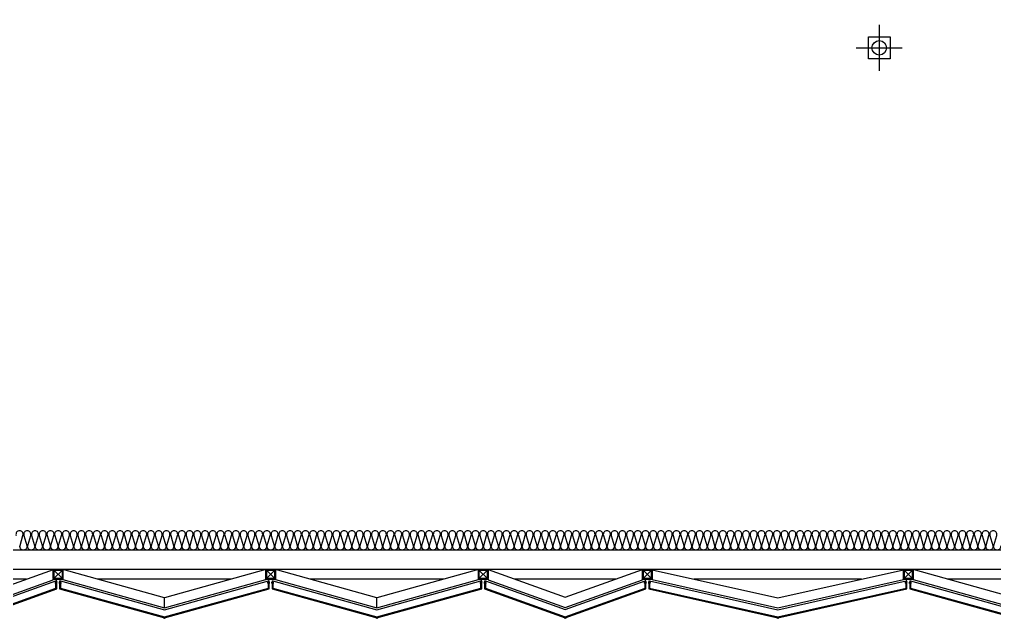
# Model space of a CAD drawing. Header units: millimetres. Extents: x -95754 to 177808, y 34455 to 150605.
# Drawn here: x 124554 to 129600, y 106751 to 109852 of the extents above; entities that cross this region are included whole.
import ezdxf

# ---------------------------------------------------------------- set-up
doc = ezdxf.new("R2010")
doc.units = ezdxf.units.MM
doc.header["$LTSCALE"] = 300
doc.linetypes.add('HID', pattern=[2.8, 1.8, -1])
for name, color, linetype in [('6FIN', 6, 'Continuous'), ('A-SYM', 7, 'Continuous'), ('A-지붕바닥', 251, 'Continuous'), ('A-하지철물', 55, 'Continuous'), ('alucobond', 4, 'Continuous'), ('ISL', 251, 'Continuous'), ('mold', 4, 'Continuous'), ('SHEET', 6, 'Continuous'), ('우수계획', 7, 'Continuous')]:
    doc.layers.add(name, color=color, linetype=linetype)

# ---------------------------------------------------------------- blocks, each defined once
blk = doc.blocks.new('EX-1100')
at = {"layer": '6FIN', "elevation": 0}
for points in [[(3.2, 204.1), (46.8, 204.1, 0.414214), (50, 207.3), (50, 250.9, 0.414214), (46.8, 254.1), (3.2, 254.1, 0.414214), (0, 250.9), (0, 207.3, 0.414214)], [(1146.8, 204.1), (1103.2, 204.1, -0.414214), (1100, 207.3), (1100, 250.9, -0.414214), (1103.2, 254.1), (1146.8, 254.1, -0.414214), (1150, 250.9), (1150, 207.3, -0.414214)]]:
    blk.add_lwpolyline(points, format="xyb", close=True, dxfattribs=at)
at = {"layer": 'A-하지철물'}
for p, q in [((1100, 254.1), (50, 254.1)), ((923.1, 204.1), (226.9, 204.1)), ((575, 55.9), (575, 107.8))]:
    blk.add_line(p, q, dxfattribs=at)
at = {"layer": 'A-하지철물', "elevation": 0}
blk.add_lwpolyline([(1100, 201.1), (1100, 253), (575, 107.8), (50, 253), (50, 201.1), (575, 55.9)], close=True, dxfattribs=at)
at = {"layer": 'A-하지철물'}
blk.add_circle((575, 4.1), 4.07, dxfattribs=at)
at = {"layer": 'alucobond', "color": 251, "linetype": 'HID', "ltscale": 10}
for p, q in [((30.2, 185.1), (41.5, 185.1)), ((31.5, 182.4), (31.5, 187.8)), ((31.5, 186.6), (39.5, 186.6)), ((31.5, 183.6), (39.5, 183.6)), ((32, 189.3), (32.5, 189.3)), ((32, 180.9), (32.5, 180.9)), ((32.5, 180.9), (32.5, 189.3)), ((38, 182.7), (38, 187.4)), ((39.5, 182.7), (39.5, 187.4)), ((1119.8, 185.1), (1108.5, 185.1)), ((1110.5, 182.7), (1110.5, 187.4)), ((1118.5, 186.6), (1110.5, 186.6)), ((1118.5, 183.6), (1110.5, 183.6)), ((1112, 182.7), (1112, 187.4)), ((1117.5, 180.9), (1117.5, 189.3)), ((1118, 189.3), (1117.5, 189.3)), ((1118, 180.9), (1117.5, 180.9)), ((1118.5, 182.4), (1118.5, 187.8))]:
    blk.add_line(p, q, dxfattribs=at)
at = {"layer": 'alucobond'}
for p, q in [((32.5, 195.1), (36.5, 195.1)), ((1117.5, 195.1), (1113.5, 195.1))]:
    blk.add_line(p, q, dxfattribs=at)
at = {"layer": 'alucobond', "color": 251, "linetype": 'HID', "ltscale": 10, "elevation": 0}
for points in [[(32, 189.3), (31.5, 187.8)], [(32, 180.9), (31.5, 182.4)], [(36.5, 194.5), (575, 45.6), (1113.5, 194.5)], [(1118, 189.3), (1118.5, 187.8)], [(1118, 180.9), (1118.5, 182.4)]]:
    blk.add_lwpolyline(points, dxfattribs=at)
at = {"layer": 'alucobond', "elevation": 0}
for points in [[(32.5, 195.1), (32.5, 154.1), (575, 4.1), (1117.5, 154.1), (1117.5, 195.1)], [(36.5, 195.1), (36.5, 157.1), (575, 8.2), (1113.5, 157.1), (1113.5, 195.1)], [(1113.5, 195.1), (1113.5, 157.2)]]:
    blk.add_lwpolyline(points, dxfattribs=at)
at = {"layer": 'alucobond', "color": 251, "linetype": 'HID', "ltscale": 10, "elevation": 0}
for points in [[(39.5, 186.6, -0.666667), (39.5, 183.6, -1.5)], [(1110.5, 186.6, 0.666667), (1110.5, 183.6, 1.5)]]:
    blk.add_lwpolyline(points, format="xyb", dxfattribs=at)
at = {"layer": 'alucobond', "color": 251, "linetype": 'HID', "ltscale": 10}
for centre, start, end in [((38.7, 187.4), 0, 180), ((38.7, 182.7), 180, 0), ((1111.3, 187.4), 0, 180), ((1111.3, 182.7), 180, 0)]:
    blk.add_arc(centre, 0.75, start, end, dxfattribs=at)
at = {"layer": 'mold', "color": 4, "elevation": 0}
for points in [[(25, 204.1), (25, 202.6)], [(1125, 204.1), (1125, 202.6)]]:
    blk.add_lwpolyline(points, dxfattribs=at)
at = {"layer": 'SHEET', "color": 8}
for p, q in [((46.8, 250.9), (3.2, 207.3)), ((3.2, 250.9), (46.8, 207.3)), ((1103.2, 250.9), (1146.8, 207.3)), ((1146.8, 250.9), (1103.2, 207.3))]:
    blk.add_line(p, q, dxfattribs=at)
at = {"layer": 'SHEET', "color": 8, "elevation": 0}
for points in [[(3.2, 207.3), (46.8, 207.3), (46.8, 250.9), (3.2, 250.9)], [(1146.8, 207.3), (1103.2, 207.3), (1103.2, 250.9), (1146.8, 250.9)]]:
    blk.add_lwpolyline(points, close=True, dxfattribs=at)
blk = doc.blocks.new('EX-850-1')
at = {"layer": '6FIN', "elevation": 0}
for points in [[(3.2, 204.1), (46.8, 204.1, 0.414214), (50, 207.3), (50, 250.9, 0.414214), (46.8, 254.1), (3.2, 254.1, 0.414214), (0, 250.9), (0, 207.3, 0.414214)], [(896.8, 204.1), (853.2, 204.1, -0.414214), (850, 207.3), (850, 250.9, -0.414214), (853.2, 254.1), (896.8, 254.1, -0.414214), (900, 250.9), (900, 207.3, -0.414214)]]:
    blk.add_lwpolyline(points, format="xyb", close=True, dxfattribs=at)
at = {"layer": 'A-하지철물'}
for p, q in [((850, 254.1), (50, 254.1)), ((710.9, 204.1), (189.1, 204.1))]:
    blk.add_line(p, q, dxfattribs=at)
at = {"layer": 'A-하지철물', "elevation": 0}
for points in [[(49.9, 254.1), (450, 110.3), (850.1, 254.1)], [(50, 204.1), (50, 200.9), (450, 57.2), (850, 200.9), (850, 204.1)]]:
    blk.add_lwpolyline(points, dxfattribs=at)
at = {"layer": 'A-하지철물'}
blk.add_circle((450, 4.1), 4.07, dxfattribs=at)
at = {"layer": 'alucobond', "color": 251, "linetype": 'HID', "ltscale": 10}
for p, q in [((30.2, 185.1), (41.5, 185.1)), ((31.5, 182.4), (31.5, 187.8)), ((31.5, 186.6), (39.5, 186.6)), ((31.5, 183.6), (39.5, 183.6)), ((32, 189.3), (32.5, 189.3)), ((32, 180.9), (32.5, 180.9)), ((32.5, 180.9), (32.5, 189.3)), ((38, 182.7), (38, 187.4)), ((39.5, 182.7), (39.5, 187.4)), ((869.8, 185.1), (858.5, 185.1)), ((860.5, 182.7), (860.5, 187.4)), ((868.5, 186.6), (860.5, 186.6)), ((868.5, 183.6), (860.5, 183.6)), ((862, 182.7), (862, 187.4)), ((867.5, 180.9), (867.5, 189.3)), ((868, 189.3), (867.5, 189.3)), ((868, 180.9), (867.5, 180.9)), ((868.5, 182.4), (868.5, 187.8))]:
    blk.add_line(p, q, dxfattribs=at)
at = {"layer": 'alucobond'}
for p, q in [((32.5, 195.1), (36.5, 195.1)), ((867.5, 195.1), (863.5, 195.1))]:
    blk.add_line(p, q, dxfattribs=at)
at = {"layer": 'alucobond', "color": 251, "linetype": 'HID', "ltscale": 10}
for points in [[(32, 189.3), (31.5, 187.8)], [(32, 180.9), (31.5, 182.4)], [(868, 189.3), (868.5, 187.8)], [(868, 180.9), (868.5, 182.4)]]:
    blk.add_lwpolyline(points, dxfattribs=at)
at = {"layer": 'alucobond', "elevation": 0}
for points in [[(32.5, 195.1), (32.5, 154.1), (450, 4.1), (867.5, 154.1), (867.5, 195.1)], [(36.5, 195.1), (36.5, 156.9), (450, 8.3), (863.5, 156.9), (863.5, 195.1)]]:
    blk.add_lwpolyline(points, dxfattribs=at)
at = {"layer": 'alucobond', "color": 251, "linetype": 'HID', "ltscale": 10, "elevation": 0}
blk.add_lwpolyline([(36.5, 195.1), (450, 46.6), (863.5, 195.1)], dxfattribs=at)
at = {"layer": 'alucobond', "color": 251, "linetype": 'HID', "ltscale": 10}
for points in [[(39.5, 186.6, -0.666667), (39.5, 183.6, -1.5)], [(860.5, 186.6, 0.666667), (860.5, 183.6, 1.5)]]:
    blk.add_lwpolyline(points, format="xyb", dxfattribs=at)
for centre, start, end in [((38.7, 187.4), 0, 180), ((38.7, 182.7), 180, 0), ((861.3, 187.4), 0, 180), ((861.3, 182.7), 180, 0)]:
    blk.add_arc(centre, 0.75, start, end, dxfattribs=at)
at = {"layer": 'mold', "color": 4}
for points in [[(25, 204.1), (25, 202.6)], [(875, 204.1), (875, 202.6)]]:
    blk.add_lwpolyline(points, dxfattribs=at)
at = {"layer": 'SHEET', "color": 8}
for p, q in [((46.8, 250.9), (3.2, 207.3)), ((3.2, 250.9), (46.8, 207.3)), ((853.2, 250.9), (896.8, 207.3)), ((896.8, 250.9), (853.2, 207.3))]:
    blk.add_line(p, q, dxfattribs=at)
at = {"layer": 'SHEET', "color": 8, "elevation": 0}
for points in [[(3.2, 207.3), (46.8, 207.3), (46.8, 250.9), (3.2, 250.9)], [(896.8, 207.3), (853.2, 207.3), (853.2, 250.9), (896.8, 250.9)]]:
    blk.add_lwpolyline(points, close=True, dxfattribs=at)
blk = doc.blocks.new('EX-1350')
at = {"layer": '6FIN', "elevation": 0}
for points in [[(3.2, 204.1), (46.8, 204.1, 0.414214), (50, 207.3), (50, 250.9, 0.414214), (46.8, 254.1), (3.2, 254.1, 0.414214), (0, 250.9), (0, 207.3, 0.414214)], [(1396.8, 204.1), (1353.2, 204.1, -0.414214), (1350, 207.3), (1350, 250.9, -0.414214), (1353.2, 254.1), (1396.8, 254.1, -0.414214), (1400, 250.9), (1400, 207.3, -0.414214)]]:
    blk.add_lwpolyline(points, format="xyb", close=True, dxfattribs=at)
at = {"layer": 'A-하지철물'}
for p, q in [((1350, 254.1), (50, 254.1)), ((1133.9, 204.1), (266.1, 204.1))]:
    blk.add_line(p, q, dxfattribs=at)
at = {"layer": 'A-하지철물', "elevation": 0}
for points in [[(49.7, 252.7), (700, 106.6), (1350.3, 252.7)], [(50, 254.1), (50, 201.4), (700, 55.3), (1350, 201.4), (1350, 254.1)]]:
    blk.add_lwpolyline(points, dxfattribs=at)
at = {"layer": 'A-하지철물'}
blk.add_circle((700, 4.1), 4.07, dxfattribs=at)
at = {"layer": 'alucobond', "color": 251, "linetype": 'HID', "ltscale": 10}
for p, q in [((30.2, 185.1), (41.5, 185.1)), ((31.5, 182.4), (31.5, 187.8)), ((31.5, 186.6), (39.5, 186.6)), ((31.5, 183.6), (39.5, 183.6)), ((32, 189.3), (32.5, 189.3)), ((32, 180.9), (32.5, 180.9)), ((32.5, 180.9), (32.5, 189.3)), ((38, 182.7), (38, 187.4)), ((39.5, 182.7), (39.5, 187.4)), ((1369.8, 185.1), (1358.5, 185.1)), ((1360.5, 182.7), (1360.5, 187.4)), ((1368.5, 186.6), (1360.5, 186.6)), ((1368.5, 183.6), (1360.5, 183.6)), ((1362, 182.7), (1362, 187.4)), ((1367.5, 180.9), (1367.5, 189.3)), ((1368, 189.3), (1367.5, 189.3)), ((1368, 180.9), (1367.5, 180.9)), ((1368.5, 182.4), (1368.5, 187.8))]:
    blk.add_line(p, q, dxfattribs=at)
at = {"layer": 'alucobond'}
for p, q in [((32.5, 195.1), (36.5, 195.1)), ((1367.5, 195.1), (1363.5, 195.1))]:
    blk.add_line(p, q, dxfattribs=at)
at = {"layer": 'alucobond', "color": 251, "linetype": 'HID', "ltscale": 10, "elevation": 0}
for points in [[(32, 189.3), (31.5, 187.8)], [(32, 180.9), (31.5, 182.4)], [(36.5, 194.2), (700, 45.1), (1363.5, 194.2)], [(1368, 189.3), (1368.5, 187.8)], [(1368, 180.9), (1368.5, 182.4)]]:
    blk.add_lwpolyline(points, dxfattribs=at)
at = {"layer": 'alucobond', "elevation": 0}
for points in [[(32.5, 195.1), (32.5, 154.1), (700, 4.1), (1367.5, 154.1), (1367.5, 195.1)], [(36.5, 195.1), (36.5, 157.3), (700, 8.2), (1363.5, 157.3), (1363.5, 195.1)]]:
    blk.add_lwpolyline(points, dxfattribs=at)
at = {"layer": 'alucobond', "color": 251, "linetype": 'HID', "ltscale": 10, "elevation": 0}
for points in [[(39.5, 186.6, -0.666667), (39.5, 183.6, -1.5)], [(1360.5, 186.6, 0.666667), (1360.5, 183.6, 1.5)]]:
    blk.add_lwpolyline(points, format="xyb", dxfattribs=at)
at = {"layer": 'alucobond', "color": 251, "linetype": 'HID', "ltscale": 10}
for centre, start, end in [((38.7, 187.4), 0, 180), ((38.7, 182.7), 180, 0), ((1361.3, 187.4), 0, 180), ((1361.3, 182.7), 180, 0)]:
    blk.add_arc(centre, 0.75, start, end, dxfattribs=at)
at = {"layer": 'mold', "color": 4, "elevation": 0}
for points in [[(25, 204.1), (25, 202.6)], [(1375, 204.1), (1375, 202.6)]]:
    blk.add_lwpolyline(points, dxfattribs=at)
at = {"layer": 'SHEET', "color": 8}
for p, q in [((46.8, 250.9), (3.2, 207.3)), ((3.2, 250.9), (46.8, 207.3)), ((1353.2, 250.9), (1396.8, 207.3)), ((1396.8, 250.9), (1353.2, 207.3))]:
    blk.add_line(p, q, dxfattribs=at)
at = {"layer": 'SHEET', "color": 8, "elevation": 0}
for points in [[(3.2, 207.3), (46.8, 207.3), (46.8, 250.9), (3.2, 250.9)], [(1396.8, 207.3), (1353.2, 207.3), (1353.2, 250.9), (1396.8, 250.9)]]:
    blk.add_lwpolyline(points, close=True, dxfattribs=at)
blk = doc.blocks.new('A$Cacae0627')
at = {"layer": '우수계획', "color": 1}
for p, q in [((0, 528), (0, -528)), ((-528, 0), (528, 0))]:
    blk.add_line(p, q, dxfattribs=at)
at = {"layer": '우수계획', "color": 6, "lineweight": -3}
blk.add_lwpolyline([(-250, 250), (250, 250), (250, -250), (-250, -250)], close=True, dxfattribs=at)
blk.add_circle((0, 0), 167, dxfattribs=at)
blk = doc.blocks.new('A$Cfdea7a82')
at = {"layer": 'A-SYM', "xscale": 0.2249999999999964, "yscale": 0.2249999999999964, "zscale": 0.2249999999999964}
blk.add_blockref('A$Cacae0627', (203.8, 118.8, 0), dxfattribs=at)

msp = doc.modelspace()

# ---------------------------------------------------------------- linework, layer by layer
at = {"layer": 'ISL', "elevation": 0}
msp.add_lwpolyline([(177453.6, 135425), (177453.6, 107105), (92053.6, 107105), (92053.6, 121780)], dxfattribs=at)
msp.add_lwpolyline([(129631.5, 107129.3, -1.372593), (129596.2, 107129.3), (129611.5, 107180.8, 0.509267), (129593.9, 107205, 0.509267), (129576.2, 107180.8), (129591.5, 107129.3, -1.372593), (129556.2, 107129.3), (129571.5, 107180.8, 0.509267), (129553.9, 107205, 0.509267), (129536.2, 107180.8), (129551.5, 107129.3, -1.372593), (129516.2, 107129.3), (129531.5, 107180.8, 0.509267), (129513.9, 107205, 0.509267), (129496.2, 107180.8), (129511.5, 107129.3, -1.372593), (129476.2, 107129.3), (129491.5, 107180.8, 0.509267), (129473.9, 107205, 0.509267), (129456.2, 107180.8), (129471.5, 107129.3, -1.372593), (129436.2, 107129.3), (129451.5, 107180.8, 0.509267), (129433.9, 107205, 0.509267), (129416.2, 107180.8), (129431.5, 107129.3, -1.372593), (129396.2, 107129.3), (129411.5, 107180.8, 0.509267), (129393.9, 107205, 0.509267), (129376.2, 107180.8), (129391.5, 107129.3, -1.372593), (129356.2, 107129.3), (129371.5, 107180.8, 0.509267), (129353.9, 107205, 0.509267), (129336.2, 107180.8), (129351.5, 107129.3, -1.372593), (129316.2, 107129.3), (129331.5, 107180.8, 0.509267), (129313.9, 107205, 0.509267), (129296.2, 107180.8), (129311.5, 107129.3, -1.372593), (129276.2, 107129.3), (129291.5, 107180.8, 0.509267), (129273.9, 107205, 0.509267), (129256.2, 107180.8), (129271.5, 107129.3, -1.372593), (129236.2, 107129.3), (129251.5, 107180.8, 0.509267), (129233.9, 107205, 0.509267), (129216.2, 107180.8), (129231.5, 107129.3, -1.372593), (129196.2, 107129.3), (129211.5, 107180.8, 0.509267), (129193.9, 107205, 0.509267), (129176.2, 107180.8), (129191.5, 107129.3, -1.372593), (129156.2, 107129.3), (129171.5, 107180.8, 0.509267), (129153.9, 107205, 0.509267), (129136.2, 107180.8), (129151.5, 107129.3, -1.372593), (129116.2, 107129.3), (129131.5, 107180.8, 0.509267), (129113.9, 107205, 0.509267), (129096.2, 107180.8), (129111.5, 107129.3, -1.372593), (129076.2, 107129.3), (129091.5, 107180.8, 0.509267), (129073.9, 107205, 0.509267), (129056.2, 107180.8), (129071.5, 107129.3, -1.372593), (129036.2, 107129.3), (129051.5, 107180.8, 0.509267), (129033.9, 107205, 0.509267), (129016.2, 107180.8), (129031.5, 107129.3, -1.372593), (128996.2, 107129.3), (129011.5, 107180.8, 0.509267), (128993.9, 107205, 0.509267), (128976.2, 107180.8), (128991.5, 107129.3, -1.372593), (128956.2, 107129.3), (128971.5, 107180.8, 0.509267), (128953.9, 107205, 0.509267), (128936.2, 107180.8), (128951.5, 107129.3, -1.372593), (128916.2, 107129.3), (128931.5, 107180.8, 0.509267), (128913.9, 107205, 0.509267), (128896.2, 107180.8), (128911.5, 107129.3, -1.372593), (128876.2, 107129.3), (128891.5, 107180.8, 0.509267), (128873.9, 107205, 0.509267), (128856.2, 107180.8), (128871.5, 107129.3, -1.372593), (128836.2, 107129.3), (128851.5, 107180.8, 0.509267), (128833.9, 107205, 0.509267), (128816.2, 107180.8), (128831.5, 107129.3, -1.372593), (128796.2, 107129.3), (128811.5, 107180.8, 0.509267), (128793.9, 107205, 0.509267), (128776.2, 107180.8), (128791.5, 107129.3, -1.372593), (128756.2, 107129.3), (128771.5, 107180.8, 0.509267), (128753.9, 107205, 0.509267), (128736.2, 107180.8), (128751.5, 107129.3, -1.372593), (128716.2, 107129.3), (128731.5, 107180.8, 0.509267), (128713.9, 107205, 0.509267), (128696.2, 107180.8), (128711.5, 107129.3, -1.372593), (128676.2, 107129.3), (128691.5, 107180.8, 0.509267), (128673.9, 107205, 0.509267), (128656.2, 107180.8), (128671.5, 107129.3, -1.372593), (128636.2, 107129.3), (128651.5, 107180.8, 0.509267), (128633.9, 107205, 0.509267), (128616.2, 107180.8), (128631.5, 107129.3, -1.372593), (128596.2, 107129.3), (128611.5, 107180.8, 0.509267), (128593.9, 107205, 0.509267), (128576.2, 107180.8), (128591.5, 107129.3, -1.372593), (128556.2, 107129.3), (128571.5, 107180.8, 0.509267), (128553.9, 107205, 0.509267), (128536.2, 107180.8), (128551.5, 107129.3, -1.372593), (128516.2, 107129.3), (128531.5, 107180.8, 0.509267), (128513.9, 107205, 0.509267), (128496.2, 107180.8), (128511.5, 107129.3, -1.372593), (128476.2, 107129.3), (128491.5, 107180.8, 0.509267), (128473.9, 107205, 0.509267), (128456.2, 107180.8), (128471.5, 107129.3, -1.372593), (128436.2, 107129.3), (128451.5, 107180.8, 0.509267), (128433.9, 107205, 0.509267), (128416.2, 107180.8), (128431.5, 107129.3, -1.372593), (128396.2, 107129.3), (128411.5, 107180.8, 0.509267), (128393.9, 107205, 0.509267), (128376.2, 107180.8), (128391.5, 107129.3, -1.372593), (128356.2, 107129.3), (128371.5, 107180.8, 0.509267), (128353.9, 107205, 0.509267), (128336.2, 107180.8), (128351.5, 107129.3, -1.372593), (128316.2, 107129.3), (128331.5, 107180.8, 0.509267), (128313.9, 107205, 0.509267), (128296.2, 107180.8), (128311.5, 107129.3, -1.372593), (128276.2, 107129.3), (128291.5, 107180.8, 0.509267), (128273.9, 107205, 0.509267), (128256.2, 107180.8), (128271.5, 107129.3, -1.372593), (128236.2, 107129.3), (128251.5, 107180.8, 0.509267), (128233.9, 107205, 0.509267), (128216.2, 107180.8), (128231.5, 107129.3, -1.372593), (128196.2, 107129.3), (128211.5, 107180.8, 0.509267), (128193.9, 107205, 0.509267), (128176.2, 107180.8), (128191.5, 107129.3, -1.372593), (128156.2, 107129.3), (128171.5, 107180.8, 0.509267), (128153.9, 107205, 0.509267), (128136.2, 107180.8), (128151.5, 107129.3, -1.372593), (128116.2, 107129.3), (128131.5, 107180.8, 0.509267), (128113.9, 107205, 0.509267), (128096.2, 107180.8), (128111.5, 107129.3, -1.372593), (128076.2, 107129.3), (128091.5, 107180.8, 0.509267), (128073.9, 107205, 0.509267), (128056.2, 107180.8), (128071.5, 107129.3, -1.372593), (128036.2, 107129.3), (128051.5, 107180.8, 0.509267), (128033.9, 107205, 0.509267), (128016.2, 107180.8), (128031.5, 107129.3, -1.372593), (127996.2, 107129.3), (128011.5, 107180.8, 0.509267), (127993.9, 107205, 0.509267), (127976.2, 107180.8), (127991.5, 107129.3, -1.372593), (127956.2, 107129.3), (127971.5, 107180.8, 0.509267), (127953.9, 107205, 0.509267), (127936.2, 107180.8), (127951.5, 107129.3, -1.372593), (127916.2, 107129.3), (127931.5, 107180.8, 0.509267), (127913.9, 107205, 0.509267), (127896.2, 107180.8), (127911.5, 107129.3, -1.372593), (127876.2, 107129.3), (127891.5, 107180.8, 0.509267), (127873.9, 107205, 0.509267), (127856.2, 107180.8), (127871.5, 107129.3, -1.372593), (127836.2, 107129.3), (127851.5, 107180.8, 0.509267), (127833.9, 107205, 0.509267), (127816.2, 107180.8), (127831.5, 107129.3, -1.372593), (127796.2, 107129.3), (127811.5, 107180.8, 0.509267), (127793.9, 107205, 0.509267), (127776.2, 107180.8), (127791.5, 107129.3, -1.372593), (127756.2, 107129.3), (127771.5, 107180.8, 0.509267), (127753.9, 107205, 0.509267), (127736.2, 107180.8), (127751.5, 107129.3, -1.372593), (127716.2, 107129.3), (127731.5, 107180.8, 0.509267), (127713.9, 107205, 0.509267), (127696.2, 107180.8), (127711.5, 107129.3, -1.372593), (127676.2, 107129.3), (127691.5, 107180.8, 0.509267), (127673.9, 107205, 0.509267), (127656.2, 107180.8), (127671.5, 107129.3, -1.372593), (127636.2, 107129.3), (127651.5, 107180.8, 0.509267), (127633.9, 107205, 0.509267), (127616.2, 107180.8), (127631.5, 107129.3, -1.372593), (127596.2, 107129.3), (127611.5, 107180.8, 0.509267), (127593.9, 107205, 0.509267), (127576.2, 107180.8), (127591.5, 107129.3, -1.372593), (127556.2, 107129.3), (127571.5, 107180.8, 0.509267), (127553.9, 107205, 0.509267), (127536.2, 107180.8), (127551.5, 107129.3, -1.372593), (127516.2, 107129.3), (127531.5, 107180.8, 0.509267), (127513.9, 107205, 0.509267), (127496.2, 107180.8), (127511.5, 107129.3, -1.372593), (127476.2, 107129.3), (127491.5, 107180.8, 0.509267), (127473.9, 107205, 0.509267), (127456.2, 107180.8), (127471.5, 107129.3, -1.372593), (127436.2, 107129.3), (127451.5, 107180.8, 0.509267), (127433.9, 107205, 0.509267), (127416.2, 107180.8), (127431.5, 107129.3, -1.372593), (127396.2, 107129.3), (127411.5, 107180.8, 0.509267), (127393.9, 107205, 0.509267), (127376.2, 107180.8), (127391.5, 107129.3, -1.372593), (127356.2, 107129.3), (127371.5, 107180.8, 0.509267), (127353.9, 107205, 0.509267), (127336.2, 107180.8), (127351.5, 107129.3, -1.372593), (127316.2, 107129.3), (127331.5, 107180.8, 0.509267), (127313.9, 107205, 0.509267), (127296.2, 107180.8), (127311.5, 107129.3, -1.372593), (127276.2, 107129.3), (127291.5, 107180.8, 0.509267), (127273.9, 107205, 0.509267), (127256.2, 107180.8), (127271.5, 107129.3, -1.372593), (127236.2, 107129.3), (127251.5, 107180.8, 0.509267), (127233.9, 107205, 0.509267), (127216.2, 107180.8), (127231.5, 107129.3, -1.372593), (127196.2, 107129.3), (127211.5, 107180.8, 0.509267), (127193.9, 107205, 0.509267), (127176.2, 107180.8), (127191.5, 107129.3, -1.372593), (127156.2, 107129.3), (127171.5, 107180.8, 0.509267), (127153.9, 107205, 0.509267), (127136.2, 107180.8), (127151.5, 107129.3, -1.372593), (127116.2, 107129.3), (127131.5, 107180.8, 0.509267), (127113.9, 107205, 0.509267), (127096.2, 107180.8), (127111.5, 107129.3, -1.372593), (127076.2, 107129.3), (127091.5, 107180.8, 0.509267), (127073.9, 107205, 0.509267), (127056.2, 107180.8), (127071.5, 107129.3, -1.372593), (127036.2, 107129.3), (127051.5, 107180.8, 0.509267), (127033.9, 107205, 0.509267), (127016.2, 107180.8), (127031.5, 107129.3, -1.372593), (126996.2, 107129.3), (127011.5, 107180.8, 0.509267), (126993.9, 107205, 0.509267), (126976.2, 107180.8), (126991.5, 107129.3, -1.372593), (126956.2, 107129.3), (126971.5, 107180.8, 0.509267), (126953.9, 107205, 0.509267), (126936.2, 107180.8), (126951.5, 107129.3, -1.372593), (126916.2, 107129.3), (126931.5, 107180.8, 0.509267), (126913.9, 107205, 0.509267), (126896.2, 107180.8), (126911.5, 107129.3, -1.372593), (126876.2, 107129.3), (126891.5, 107180.8, 0.509267), (126873.9, 107205, 0.509267), (126856.2, 107180.8), (126871.5, 107129.3, -1.372593), (126836.2, 107129.3), (126851.5, 107180.8, 0.509267), (126833.9, 107205, 0.509267), (126816.2, 107180.8), (126831.5, 107129.3, -1.372593), (126796.2, 107129.3), (126811.5, 107180.8, 0.509267), (126793.9, 107205, 0.509267), (126776.2, 107180.8), (126791.5, 107129.3, -1.372593), (126756.2, 107129.3), (126771.5, 107180.8, 0.509267), (126753.9, 107205, 0.509267), (126736.2, 107180.8), (126751.5, 107129.3, -1.372593), (126716.2, 107129.3), (126731.5, 107180.8, 0.509267), (126713.9, 107205, 0.509267), (126696.2, 107180.8), (126711.5, 107129.3, -1.372593), (126676.2, 107129.3), (126691.5, 107180.8, 0.509267), (126673.9, 107205, 0.509267), (126656.2, 107180.8), (126671.5, 107129.3, -1.372593), (126636.2, 107129.3), (126651.5, 107180.8, 0.509267), (126633.9, 107205, 0.509267), (126616.2, 107180.8), (126631.5, 107129.3, -1.372593), (126596.2, 107129.3), (126611.5, 107180.8, 0.509267), (126593.9, 107205, 0.509267), (126576.2, 107180.8), (126591.5, 107129.3, -1.372593), (126556.2, 107129.3), (126571.5, 107180.8, 0.509267), (126553.9, 107205, 0.509267), (126536.2, 107180.8), (126551.5, 107129.3, -1.372593), (126516.2, 107129.3), (126531.5, 107180.8, 0.509267), (126513.9, 107205, 0.509267), (126496.2, 107180.8), (126511.5, 107129.3, -1.372593), (126476.2, 107129.3), (126491.5, 107180.8, 0.509267), (126473.9, 107205, 0.509267), (126456.2, 107180.8), (126471.5, 107129.3, -1.372593), (126436.2, 107129.3), (126451.5, 107180.8, 0.509267), (126433.9, 107205, 0.509267), (126416.2, 107180.8), (126431.5, 107129.3, -1.372593), (126396.2, 107129.3), (126411.5, 107180.8, 0.509267), (126393.9, 107205, 0.509267), (126376.2, 107180.8), (126391.5, 107129.3, -1.372593), (126356.2, 107129.3), (126371.5, 107180.8, 0.509267), (126353.9, 107205, 0.509267), (126336.2, 107180.8), (126351.5, 107129.3, -1.372593), (126316.2, 107129.3), (126331.5, 107180.8, 0.509267), (126313.9, 107205, 0.509267), (126296.2, 107180.8), (126311.5, 107129.3, -1.372593), (126276.2, 107129.3), (126291.5, 107180.8, 0.509267), (126273.9, 107205, 0.509267), (126256.2, 107180.8), (126271.5, 107129.3, -1.372593), (126236.2, 107129.3), (126251.5, 107180.8, 0.509267), (126233.9, 107205, 0.509267), (126216.2, 107180.8), (126231.5, 107129.3, -1.372593), (126196.2, 107129.3), (126211.5, 107180.8, 0.509267), (126193.9, 107205, 0.509267), (126176.2, 107180.8), (126191.5, 107129.3, -1.372593), (126156.2, 107129.3), (126171.5, 107180.8, 0.509267), (126153.9, 107205, 0.509267), (126136.2, 107180.8), (126151.5, 107129.3, -1.372593), (126116.2, 107129.3), (126131.5, 107180.8, 0.509267), (126113.9, 107205, 0.509267), (126096.2, 107180.8), (126111.5, 107129.3, -1.372593), (126076.2, 107129.3), (126091.5, 107180.8, 0.509267), (126073.9, 107205, 0.509267), (126056.2, 107180.8), (126071.5, 107129.3, -1.372593), (126036.2, 107129.3), (126051.5, 107180.8, 0.509267), (126033.9, 107205, 0.509267), (126016.2, 107180.8), (126031.5, 107129.3, -1.372593), (125996.2, 107129.3), (126011.5, 107180.8, 0.509267), (125993.9, 107205, 0.509267), (125976.2, 107180.8), (125991.5, 107129.3, -1.372593), (125956.2, 107129.3), (125971.5, 107180.8, 0.509267), (125953.9, 107205, 0.509267), (125936.2, 107180.8), (125951.5, 107129.3, -1.372593), (125916.2, 107129.3), (125931.5, 107180.8, 0.509267), (125913.9, 107205, 0.509267), (125896.2, 107180.8), (125911.5, 107129.3, -1.372593), (125876.2, 107129.3), (125891.5, 107180.8, 0.509267), (125873.9, 107205, 0.509267), (125856.2, 107180.8), (125871.5, 107129.3, -1.372593), (125836.2, 107129.3), (125851.5, 107180.8, 0.509267), (125833.9, 107205, 0.509267), (125816.2, 107180.8), (125831.5, 107129.3, -1.372593), (125796.2, 107129.3), (125811.5, 107180.8, 0.509267), (125793.9, 107205, 0.509267), (125776.2, 107180.8), (125791.5, 107129.3, -1.372593), (125756.2, 107129.3), (125771.5, 107180.8, 0.509267), (125753.9, 107205, 0.509267), (125736.2, 107180.8), (125751.5, 107129.3, -1.372593), (125716.2, 107129.3), (125731.5, 107180.8, 0.509267), (125713.9, 107205, 0.509267), (125696.2, 107180.8), (125711.5, 107129.3, -1.372593), (125676.2, 107129.3), (125691.5, 107180.8, 0.509267), (125673.9, 107205, 0.509267), (125656.2, 107180.8), (125671.5, 107129.3, -1.372593), (125636.2, 107129.3), (125651.5, 107180.8, 0.509267), (125633.9, 107205, 0.509267), (125616.2, 107180.8), (125631.5, 107129.3, -1.372593), (125596.2, 107129.3), (125611.5, 107180.8, 0.509267), (125593.9, 107205, 0.509267), (125576.2, 107180.8), (125591.5, 107129.3, -1.372593), (125556.2, 107129.3), (125571.5, 107180.8, 0.509267), (125553.9, 107205, 0.509267), (125536.2, 107180.8), (125551.5, 107129.3, -1.372593), (125516.2, 107129.3), (125531.5, 107180.8, 0.509267), (125513.9, 107205, 0.509267), (125496.2, 107180.8), (125511.5, 107129.3, -1.372593), (125476.2, 107129.3), (125491.5, 107180.8, 0.509267), (125473.9, 107205, 0.509267), (125456.2, 107180.8), (125471.5, 107129.3, -1.372593), (125436.2, 107129.3), (125451.5, 107180.8, 0.509267), (125433.9, 107205, 0.509267), (125416.2, 107180.8), (125431.5, 107129.3, -1.372593), (125396.2, 107129.3), (125411.5, 107180.8, 0.509267), (125393.9, 107205, 0.509267), (125376.2, 107180.8), (125391.5, 107129.3, -1.372593), (125356.2, 107129.3), (125371.5, 107180.8, 0.509267), (125353.9, 107205, 0.509267), (125336.2, 107180.8), (125351.5, 107129.3, -1.372593), (125316.2, 107129.3), (125331.5, 107180.8, 0.509267), (125313.9, 107205, 0.509267), (125296.2, 107180.8), (125311.5, 107129.3, -1.372593), (125276.2, 107129.3), (125291.5, 107180.8, 0.509267), (125273.9, 107205, 0.509267), (125256.2, 107180.8), (125271.5, 107129.3, -1.372593), (125236.2, 107129.3), (125251.5, 107180.8, 0.509267), (125233.9, 107205, 0.509267), (125216.2, 107180.8), (125231.5, 107129.3, -1.372593), (125196.2, 107129.3), (125211.5, 107180.8, 0.509267), (125193.9, 107205, 0.509267), (125176.2, 107180.8), (125191.5, 107129.3, -1.372593), (125156.2, 107129.3), (125171.5, 107180.8, 0.509267), (125153.9, 107205, 0.509267), (125136.2, 107180.8), (125151.5, 107129.3, -1.372593), (125116.2, 107129.3), (125131.5, 107180.8, 0.509267), (125113.9, 107205, 0.509267), (125096.2, 107180.8), (125111.5, 107129.3, -1.372593), (125076.2, 107129.3), (125091.5, 107180.8, 0.509267), (125073.9, 107205, 0.509267), (125056.2, 107180.8), (125071.5, 107129.3, -1.372593), (125036.2, 107129.3), (125051.5, 107180.8, 0.509267), (125033.9, 107205, 0.509267), (125016.2, 107180.8), (125031.5, 107129.3, -1.372593), (124996.2, 107129.3), (125011.5, 107180.8, 0.509267), (124993.9, 107205, 0.509267), (124976.2, 107180.8), (124991.5, 107129.3, -1.372593), (124956.2, 107129.3), (124971.5, 107180.8, 0.509267), (124953.9, 107205, 0.509267), (124936.2, 107180.8), (124951.5, 107129.3, -1.372593), (124916.2, 107129.3), (124931.5, 107180.8, 0.509267), (124913.9, 107205, 0.509267), (124896.2, 107180.8), (124911.5, 107129.3, -1.372593), (124876.2, 107129.3), (124891.5, 107180.8, 0.509267), (124873.9, 107205, 0.509267), (124856.2, 107180.8), (124871.5, 107129.3, -1.372593), (124836.2, 107129.3), (124851.5, 107180.8, 0.509267), (124833.9, 107205, 0.509267), (124816.2, 107180.8), (124831.5, 107129.3, -1.372593), (124796.2, 107129.3), (124811.5, 107180.8, 0.509267), (124793.9, 107205, 0.509267), (124776.2, 107180.8), (124791.5, 107129.3, -1.372593), (124756.2, 107129.3), (124771.5, 107180.8, 0.509267), (124753.9, 107205, 0.509267), (124736.2, 107180.8), (124751.5, 107129.3, -1.372593), (124716.2, 107129.3), (124731.5, 107180.8, 0.509267), (124713.9, 107205, 0.509267), (124696.2, 107180.8), (124711.5, 107129.3, -1.372593), (124676.2, 107129.3), (124691.5, 107180.8, 0.509267), (124673.9, 107205, 0.509267), (124656.2, 107180.8), (124671.5, 107129.3, -1.372593), (124636.2, 107129.3), (124651.5, 107180.8, 0.509267), (124633.9, 107205, 0.509267), (124616.2, 107180.8), (124631.6, 107129.3, -1.372593), (124596.2, 107129.3), (124611.6, 107180.8, 0.509267), (124593.9, 107205, 0.509267), (124576.2, 107180.8), (124591.6, 107129.3, -1.372593), (124556.2, 107129.3), (124571.6, 107180.8, 0.509267), (124553.9, 107205, 0.509267), (124536.2, 107180.8)], format="xyb", dxfattribs=at)

# ---------------------------------------------------------------- block references
at = {"layer": 'A-지붕바닥'}
msp.add_blockref('A$Cfdea7a82', (128799.7, 109586.3, 0), dxfattribs=at)
at = {"layer": 'A-하지철물'}
for name, p in [('EX-850-1', (123878.6, 106750.9)), ('EX-1100', (124728.6, 106750.9)), ('EX-1100', (125828.6, 106750.9)), ('EX-850-1', (126928.6, 106750.9)), ('EX-1350', (127778.6, 106750.9)), ('EX-1100', (129128.6, 106750.9))]:
    msp.add_blockref(name, p, dxfattribs=at)

doc.saveas('drawing.dxf')
